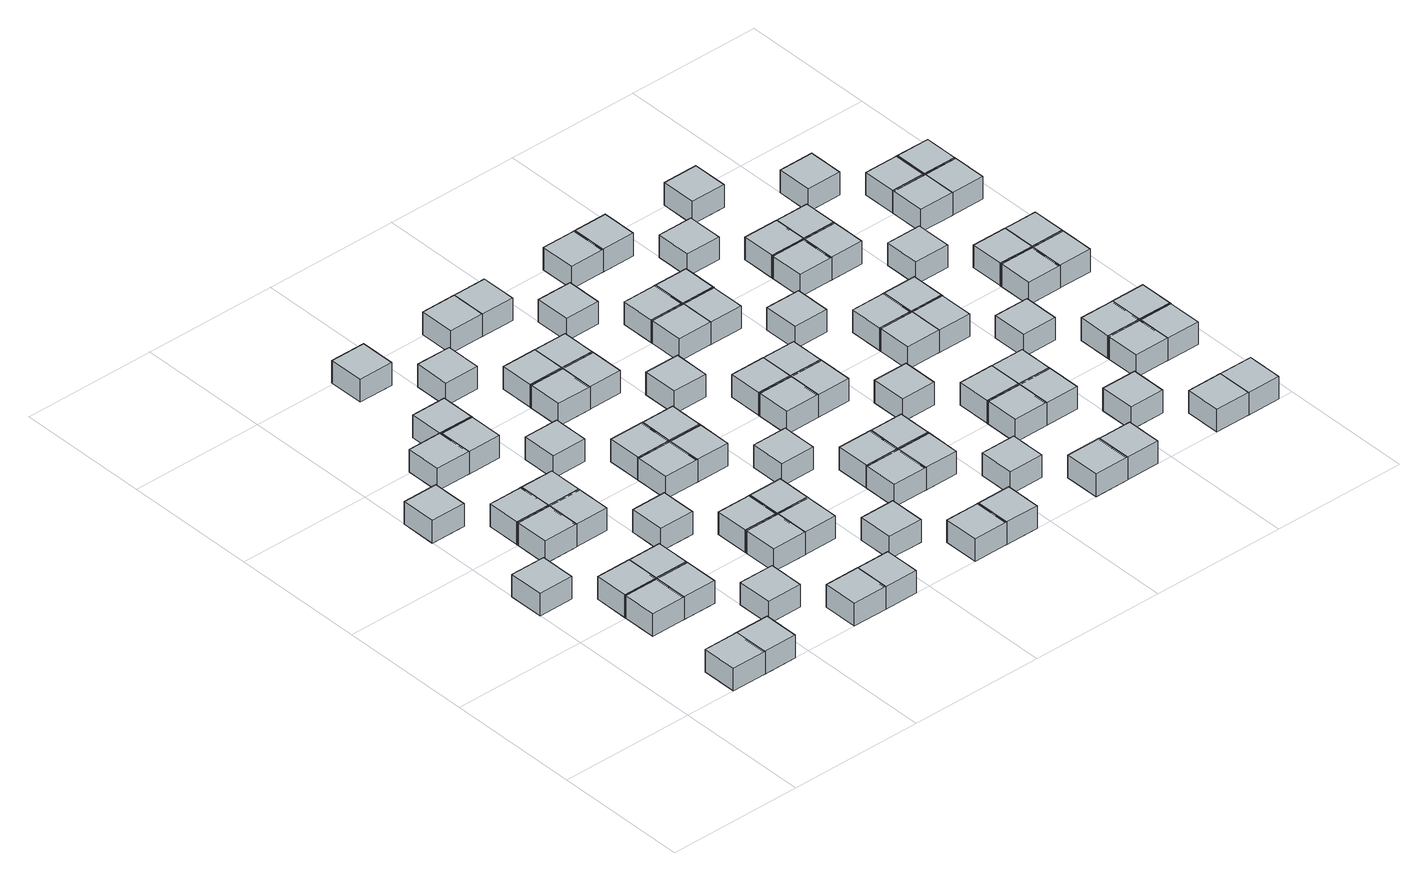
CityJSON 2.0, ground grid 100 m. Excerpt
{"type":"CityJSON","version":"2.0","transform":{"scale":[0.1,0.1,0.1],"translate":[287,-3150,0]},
"CityObjects":{
"object1":{"type":"GenericCityObject","geometry":[{"type":"Solid","lod":"1","boundaries":[[[[0,1,2,3]],[[4,5,1,0]],[[5,6,2,1]],[[6,7,3,2]],[[7,4,0,3]],[[7,6,5,4]]]]}]},
"object2":{"type":"GenericCityObject","geometry":[{"type":"Solid","lod":"1","boundaries":[[[[8,9,10,11]],[[12,13,9,8]],[[13,14,10,9]],[[14,15,11,10]],[[15,12,8,11]],[[15,14,13,12]]]]}]},
"object3":{"type":"GenericCityObject","geometry":[{"type":"Solid","lod":"1","boundaries":[[[[16,17,18,19]],[[20,21,17,16]],[[21,22,18,17]],[[22,23,19,18]],[[23,20,16,19]],[[23,22,21,20]]]]}]},
"object4":{"type":"GenericCityObject","geometry":[{"type":"Solid","lod":"1","boundaries":[[[[24,25,26,27]],[[28,29,25,24]],[[29,30,26,25]],[[30,31,27,26]],[[31,28,24,27]],[[31,30,29,28]]]]}]},
"object5":{"type":"GenericCityObject","geometry":[{"type":"Solid","lod":"1","boundaries":[[[[32,33,34,35]],[[36,37,33,32]],[[37,38,34,33]],[[38,39,35,34]],[[39,36,32,35]],[[39,38,37,36]]]]}]},
"object6":{"type":"GenericCityObject","geometry":[{"type":"Solid","lod":"1","boundaries":[[[[40,41,42,43]],[[44,45,41,40]],[[45,46,42,41]],[[46,47,43,42]],[[47,44,40,43]],[[47,46,45,44]]]]}]},
"object7":{"type":"GenericCityObject","geometry":[{"type":"Solid","lod":"1","boundaries":[[[[48,49,50,51]],[[52,53,49,48]],[[53,54,50,49]],[[54,55,51,50]],[[55,52,48,51]],[[55,54,53,52]]]]}]},
"object8":{"type":"GenericCityObject","geometry":[{"type":"Solid","lod":"1","boundaries":[[[[56,57,58,59]],[[60,61,57,56]],[[61,62,58,57]],[[62,63,59,58]],[[63,60,56,59]],[[63,62,61,60]]]]}]},
"object9":{"type":"GenericCityObject","geometry":[{"type":"Solid","lod":"1","boundaries":[[[[64,65,66,67]],[[68,69,65,64]],[[69,70,66,65]],[[70,71,67,66]],[[71,68,64,67]],[[71,70,69,68]]]]}]},
"object10":{"type":"GenericCityObject","geometry":[{"type":"Solid","lod":"1","boundaries":[[[[72,73,74,75]],[[76,77,73,72]],[[77,78,74,73]],[[78,79,75,74]],[[79,76,72,75]],[[79,78,77,76]]]]}]},
"object11":{"type":"GenericCityObject","geometry":[{"type":"Solid","lod":"1","boundaries":[[[[80,81,82,83]],[[84,85,81,80]],[[85,86,82,81]],[[86,87,83,82]],[[87,84,80,83]],[[87,86,85,84]]]]}]},
"object12":{"type":"GenericCityObject","geometry":[{"type":"Solid","lod":"1","boundaries":[[[[88,89,90,91]],[[92,93,89,88]],[[93,94,90,89]],[[94,95,91,90]],[[95,92,88,91]],[[95,94,93,92]]]]}]},
"object13":{"type":"GenericCityObject","geometry":[{"type":"Solid","lod":"1","boundaries":[[[[96,97,98,99]],[[100,101,97,96]],[[101,102,98,97]],[[102,103,99,98]],[[103,100,96,99]],[[103,102,101,100]]]]}]},
"object14":{"type":"GenericCityObject","geometry":[{"type":"Solid","lod":"1","boundaries":[[[[104,105,106,107]],[[108,109,105,104]],[[109,110,106,105]],[[110,111,107,106]],[[111,108,104,107]],[[111,110,109,108]]]]}]},
"object15":{"type":"GenericCityObject","geometry":[{"type":"Solid","lod":"1","boundaries":[[[[112,113,114,115]],[[116,117,113,112]],[[117,118,114,113]],[[118,119,115,114]],[[119,116,112,115]],[[119,118,117,116]]]]}]},
"object16":{"type":"GenericCityObject","geometry":[{"type":"Solid","lod":"1","boundaries":[[[[120,121,122,123]],[[124,125,121,120]],[[125,126,122,121]],[[126,127,123,122]],[[127,124,120,123]],[[127,126,125,124]]]]}]},
"object17":{"type":"GenericCityObject","geometry":[{"type":"Solid","lod":"1","boundaries":[[[[128,129,130,131]],[[132,133,129,128]],[[133,134,130,129]],[[134,135,131,130]],[[135,132,128,131]],[[135,134,133,132]]]]}]},
"object18":{"type":"GenericCityObject","geometry":[{"type":"Solid","lod":"1","boundaries":[[[[136,137,138,139]],[[140,141,137,136]],[[141,142,138,137]],[[142,143,139,138]],[[143,140,136,139]],[[143,142,141,140]]]]}]},
"object19":{"type":"GenericCityObject","geometry":[{"type":"Solid","lod":"1","boundaries":[[[[144,145,146,147]],[[148,149,145,144]],[[149,150,146,145]],[[150,151,147,146]],[[151,148,144,147]],[[151,150,149,148]]]]}]},
"object20":{"type":"GenericCityObject","geometry":[{"type":"Solid","lod":"1","boundaries":[[[[152,153,154,155]],[[156,157,153,152]],[[157,158,154,153]],[[158,159,155,154]],[[159,156,152,155]],[[159,158,157,156]]]]}]},
"object21":{"type":"GenericCityObject","geometry":[{"type":"Solid","lod":"1","boundaries":[[[[160,161,162,163]],[[164,165,161,160]],[[165,166,162,161]],[[166,167,163,162]],[[167,164,160,163]],[[167,166,165,164]]]]}]},
"object22":{"type":"GenericCityObject","geometry":[{"type":"Solid","lod":"1","boundaries":[[[[168,169,170,171]],[[172,173,169,168]],[[173,174,170,169]],[[174,175,171,170]],[[175,172,168,171]],[[175,174,173,172]]]]}]},
"object23":{"type":"GenericCityObject","geometry":[{"type":"Solid","lod":"1","boundaries":[[[[176,177,178,179]],[[180,181,177,176]],[[181,182,178,177]],[[182,183,179,178]],[[183,180,176,179]],[[183,182,181,180]]]]}]},
"object24":{"type":"GenericCityObject","geometry":[{"type":"Solid","lod":"1","boundaries":[[[[184,185,186,187]],[[188,189,185,184]],[[189,190,186,185]],[[190,191,187,186]],[[191,188,184,187]],[[191,190,189,188]]]]}]},
"object25":{"type":"GenericCityObject","geometry":[{"type":"Solid","lod":"1","boundaries":[[[[192,193,194,195]],[[196,197,193,192]],[[197,198,194,193]],[[198,199,195,194]],[[199,196,192,195]],[[199,198,197,196]]]]}]},
"object26":{"type":"GenericCityObject","geometry":[{"type":"Solid","lod":"1","boundaries":[[[[200,201,202,203]],[[204,205,201,200]],[[205,206,202,201]],[[206,207,203,202]],[[207,204,200,203]],[[207,206,205,204]]]]}]},
"object27":{"type":"GenericCityObject","geometry":[{"type":"Solid","lod":"1","boundaries":[[[[208,209,210,211]],[[212,213,209,208]],[[213,214,210,209]],[[214,215,211,210]],[[215,212,208,211]],[[215,214,213,212]]]]}]},
"object28":{"type":"GenericCityObject","geometry":[{"type":"Solid","lod":"1","boundaries":[[[[216,217,218,219]],[[220,221,217,216]],[[221,222,218,217]],[[222,223,219,218]],[[223,220,216,219]],[[223,222,221,220]]]]}]},
"object29":{"type":"GenericCityObject","geometry":[{"type":"Solid","lod":"1","boundaries":[[[[224,225,226,227]],[[228,229,225,224]],[[229,230,226,225]],[[230,231,227,226]],[[231,228,224,227]],[[231,230,229,228]]]]}]},
"object30":{"type":"GenericCityObject","geometry":[{"type":"Solid","lod":"1","boundaries":[[[[232,233,234,235]],[[236,237,233,232]],[[237,238,234,233]],[[238,239,235,234]],[[239,236,232,235]],[[239,238,237,236]]]]}]},
"object31":{"type":"GenericCityObject","geometry":[{"type":"Solid","lod":"1","boundaries":[[[[240,241,242,243]],[[244,245,241,240]],[[245,246,242,241]],[[246,247,243,242]],[[247,244,240,243]],[[247,246,245,244]]]]}]},
"object32":{"type":"GenericCityObject","geometry":[{"type":"Solid","lod":"1","boundaries":[[[[248,249,250,251]],[[252,253,249,248]],[[253,254,250,249]],[[254,255,251,250]],[[255,252,248,251]],[[255,254,253,252]]]]}]},
"object33":{"type":"GenericCityObject","geometry":[{"type":"Solid","lod":"1","boundaries":[[[[256,257,258,259]],[[260,261,257,256]],[[261,262,258,257]],[[262,263,259,258]],[[263,260,256,259]],[[263,262,261,260]]]]}]},
"object34":{"type":"GenericCityObject","geometry":[{"type":"Solid","lod":"1","boundaries":[[[[264,265,266,267]],[[268,269,265,264]],[[269,270,266,265]],[[270,271,267,266]],[[271,268,264,267]],[[271,270,269,268]]]]}]},
"object35":{"type":"GenericCityObject","geometry":[{"type":"Solid","lod":"1","boundaries":[[[[272,273,274,275]],[[276,277,273,272]],[[277,278,274,273]],[[278,279,275,274]],[[279,276,272,275]],[[279,278,277,276]]]]}]},
"object36":{"type":"GenericCityObject","geometry":[{"type":"Solid","lod":"1","boundaries":[[[[280,281,282,283]],[[284,285,281,280]],[[285,286,282,281]],[[286,287,283,282]],[[287,284,280,283]],[[287,286,285,284]]]]}]},
"object37":{"type":"GenericCityObject","geometry":[{"type":"Solid","lod":"1","boundaries":[[[[288,289,290,291]],[[292,293,289,288]],[[293,294,290,289]],[[294,295,291,290]],[[295,292,288,291]],[[295,294,293,292]]]]}]},
"object38":{"type":"GenericCityObject","geometry":[{"type":"Solid","lod":"1","boundaries":[[[[296,297,298,299]],[[300,301,297,296]],[[301,302,298,297]],[[302,303,299,298]],[[303,300,296,299]],[[303,302,301,300]]]]}]},
"object39":{"type":"GenericCityObject","geometry":[{"type":"Solid","lod":"1","boundaries":[[[[304,305,306,307]],[[308,309,305,304]],[[309,310,306,305]],[[310,311,307,306]],[[311,308,304,307]],[[311,310,309,308]]]]}]},
"object40":{"type":"GenericCityObject","geometry":[{"type":"Solid","lod":"1","boundaries":[[[[312,313,314,315]],[[316,317,313,312]],[[317,318,314,313]],[[318,319,315,314]],[[319,316,312,315]],[[319,318,317,316]]]]}]},
"object41":{"type":"GenericCityObject","geometry":[{"type":"Solid","lod":"1","boundaries":[[[[320,321,322,323]],[[324,325,321,320]],[[325,326,322,321]],[[326,327,323,322]],[[327,324,320,323]],[[327,326,325,324]]]]}]},
"object42":{"type":"GenericCityObject","geometry":[{"type":"Solid","lod":"1","boundaries":[[[[328,329,330,331]],[[332,333,329,328]],[[333,334,330,329]],[[334,335,331,330]],[[335,332,328,331]],[[335,334,333,332]]]]}]},
"object43":{"type":"GenericCityObject","geometry":[{"type":"Solid","lod":"1","boundaries":[[[[336,337,338,339]],[[340,341,337,336]],[[341,342,338,337]],[[342,343,339,338]],[[343,340,336,339]],[[343,342,341,340]]]]}]},
"object44":{"type":"GenericCityObject","geometry":[{"type":"Solid","lod":"1","boundaries":[[[[344,345,346,347]],[[348,349,345,344]],[[349,350,346,345]],[[350,351,347,346]],[[351,348,344,347]],[[351,350,349,348]]]]}]},
"object45":{"type":"GenericCityObject","geometry":[{"type":"Solid","lod":"1","boundaries":[[[[352,353,354,355]],[[356,357,353,352]],[[357,358,354,353]],[[358,359,355,354]],[[359,356,352,355]],[[359,358,357,356]]]]}]},
"object46":{"type":"GenericCityObject","geometry":[{"type":"Solid","lod":"1","boundaries":[[[[360,361,362,363]],[[364,365,361,360]],[[365,366,362,361]],[[366,367,363,362]],[[367,364,360,363]],[[367,366,365,364]]]]}]},
"object47":{"type":"GenericCityObject","geometry":[{"type":"Solid","lod":"1","boundaries":[[[[368,369,370,371]],[[372,373,369,368]],[[373,374,370,369]],[[374,375,371,370]],[[375,372,368,371]],[[375,374,373,372]]]]}]},
"object48":{"type":"GenericCityObject","geometry":[{"type":"Solid","lod":"1","boundaries":[[[[376,377,378,379]],[[380,381,377,376]],[[381,382,378,377]],[[382,383,379,378]],[[383,380,376,379]],[[383,382,381,380]]]]}]},
"object49":{"type":"GenericCityObject","geometry":[{"type":"Solid","lod":"1","boundaries":[[[[384,385,386,387]],[[388,389,385,384]],[[389,390,386,385]],[[390,391,387,386]],[[391,388,384,387]],[[391,390,389,388]]]]}]},
"object50":{"type":"GenericCityObject","geometry":[{"type":"Solid","lod":"1","boundaries":[[[[392,393,394,395]],[[396,397,393,392]],[[397,398,394,393]],[[398,399,395,394]],[[399,396,392,395]],[[399,398,397,396]]]]}]},
"object51":{"type":"GenericCityObject","geometry":[{"type":"Solid","lod":"1","boundaries":[[[[400,401,402,403]],[[404,405,401,400]],[[405,406,402,401]],[[406,407,403,402]],[[407,404,400,403]],[[407,406,405,404]]]]}]},
"object52":{"type":"GenericCityObject","geometry":[{"type":"Solid","lod":"1","boundaries":[[[[408,409,410,411]],[[412,413,409,408]],[[413,414,410,409]],[[414,415,411,410]],[[415,412,408,411]],[[415,414,413,412]]]]}]},
"object53":{"type":"GenericCityObject","geometry":[{"type":"Solid","lod":"1","boundaries":[[[[416,417,418,419]],[[420,421,417,416]],[[421,422,418,417]],[[422,423,419,418]],[[423,420,416,419]],[[423,422,421,420]]]]}]},
"object54":{"type":"GenericCityObject","geometry":[{"type":"Solid","lod":"1","boundaries":[[[[424,425,426,427]],[[428,429,425,424]],[[429,430,426,425]],[[430,431,427,426]],[[431,428,424,427]],[[431,430,429,428]]]]}]},
"object55":{"type":"GenericCityObject","geometry":[{"type":"Solid","lod":"1","boundaries":[[[[432,433,434,435]],[[436,437,433,432]],[[437,438,434,433]],[[438,439,435,434]],[[439,436,432,435]],[[439,438,437,436]]]]}]},
"object56":{"type":"GenericCityObject","geometry":[{"type":"Solid","lod":"1","boundaries":[[[[440,441,442,443]],[[444,445,441,440]],[[445,446,442,441]],[[446,447,443,442]],[[447,444,440,443]],[[447,446,445,444]]]]}]},
"object57":{"type":"GenericCityObject","geometry":[{"type":"Solid","lod":"1","boundaries":[[[[448,449,450,451]],[[452,453,449,448]],[[453,454,450,449]],[[454,455,451,450]],[[455,452,448,451]],[[455,454,453,452]]]]}]},
"object58":{"type":"GenericCityObject","geometry":[{"type":"Solid","lod":"1","boundaries":[[[[456,457,458,459]],[[460,461,457,456]],[[461,462,458,457]],[[462,463,459,458]],[[463,460,456,459]],[[463,462,461,460]]]]}]},
"object59":{"type":"GenericCityObject","geometry":[{"type":"Solid","lod":"1","boundaries":[[[[464,465,466,467]],[[468,469,465,464]],[[469,470,466,465]],[[470,471,467,466]],[[471,468,464,467]],[[471,470,469,468]]]]}]},
"object60":{"type":"GenericCityObject","geometry":[{"type":"Solid","lod":"1","boundaries":[[[[472,473,474,475]],[[476,477,473,472]],[[477,478,474,473]],[[478,479,475,474]],[[479,476,472,475]],[[479,478,477,476]]]]}]},
"object61":{"type":"GenericCityObject","geometry":[{"type":"Solid","lod":"1","boundaries":[[[[480,481,482,483]],[[484,485,481,480]],[[485,486,482,481]],[[486,487,483,482]],[[487,484,480,483]],[[487,486,485,484]]]]}]},
"object62":{"type":"GenericCityObject","geometry":[{"type":"Solid","lod":"1","boundaries":[[[[488,489,490,491]],[[492,493,489,488]],[[493,494,490,489]],[[494,495,491,490]],[[495,492,488,491]],[[495,494,493,492]]]]}]},
"object63":{"type":"GenericCityObject","geometry":[{"type":"Solid","lod":"1","boundaries":[[[[496,497,498,499]],[[500,501,497,496]],[[501,502,498,497]],[[502,503,499,498]],[[503,500,496,499]],[[503,502,501,500]]]]}]},
"object64":{"type":"GenericCityObject","geometry":[{"type":"Solid","lod":"1","boundaries":[[[[504,505,506,507]],[[508,509,505,504]],[[509,510,506,505]],[[510,511,507,506]],[[511,508,504,507]],[[511,510,509,508]]]]}]},
"object65":{"type":"GenericCityObject","geometry":[{"type":"Solid","lod":"1","boundaries":[[[[512,513,514,515]],[[516,517,513,512]],[[517,518,514,513]],[[518,519,515,514]],[[519,516,512,515]],[[519,518,517,516]]]]}]},
"object66":{"type":"GenericCityObject","geometry":[{"type":"Solid","lod":"1","boundaries":[[[[520,521,522,523]],[[524,525,521,520]],[[525,526,522,521]],[[526,527,523,522]],[[527,524,520,523]],[[527,526,525,524]]]]}]},
"object67":{"type":"GenericCityObject","geometry":[{"type":"Solid","lod":"1","boundaries":[[[[528,529,530,531]],[[532,533,529,528]],[[533,534,530,529]],[[534,535,531,530]],[[535,532,528,531]],[[535,534,533,532]]]]}]},
"object68":{"type":"GenericCityObject","geometry":[{"type":"Solid","lod":"1","boundaries":[[[[536,537,538,539]],[[540,541,537,536]],[[541,542,538,537]],[[542,543,539,538]],[[543,540,536,539]],[[543,542,541,540]]]]}]},
"object69":{"type":"GenericCityObject","geometry":[{"type":"Solid","lod":"1","boundaries":[[[[544,545,546,547]],[[548,549,545,544]],[[549,550,546,545]],[[550,551,547,546]],[[551,548,544,547]],[[551,550,549,548]]]]}]},
"object70":{"type":"GenericCityObject","geometry":[{"type":"Solid","lod":"1","boundaries":[[[[552,553,554,555]],[[556,557,553,552]],[[557,558,554,553]],[[558,559,555,554]],[[559,556,552,555]],[[559,558,557,556]]]]}]},
"object71":{"type":"GenericCityObject","geometry":[{"type":"Solid","lod":"1","boundaries":[[[[560,561,562,563]],[[564,565,561,560]],[[565,566,562,561]],[[566,567,563,562]],[[567,564,560,563]],[[567,566,565,564]]]]}]},
"object72":{"type":"GenericCityObject","geometry":[{"type":"Solid","lod":"1","boundaries":[[[[568,569,570,571]],[[572,573,569,568]],[[573,574,570,569]],[[574,575,571,570]],[[575,572,568,571]],[[575,574,573,572]]]]}]},
"object73":{"type":"GenericCityObject","geometry":[{"type":"Solid","lod":"1","boundaries":[[[[576,577,578,579]],[[580,581,577,576]],[[581,582,578,577]],[[582,583,579,578]],[[583,580,576,579]],[[583,582,581,580]]]]}]},
"object74":{"type":"GenericCityObject","geometry":[{"type":"Solid","lod":"1","boundaries":[[[[584,585,586,587]],[[588,589,585,584]],[[589,590,586,585]],[[590,591,587,586]],[[591,588,584,587]],[[591,590,589,588]]]]}]},
"object75":{"type":"GenericCityObject","geometry":[{"type":"Solid","lod":"1","boundaries":[[[[592,593,594,595]],[[596,597,593,592]],[[597,598,594,593]],[[598,599,595,594]],[[599,596,592,595]],[[599,598,597,596]]]]}]},
"object76":{"type":"GenericCityObject","geometry":[{"type":"Solid","lod":"1","boundaries":[[[[600,601,602,603]],[[604,605,601,600]],[[605,606,602,601]],[[606,607,603,602]],[[607,604,600,603]],[[607,606,605,604]]]]}]},
"object77":{"type":"GenericCityObject","geometry":[{"type":"Solid","lod":"1","boundaries":[[[[608,609,610,611]],[[612,613,609,608]],[[613,614,610,609]],[[614,615,611,610]],[[615,612,608,611]],[[615,614,613,612]]]]}]},
"object78":{"type":"GenericCityObject","geometry":[{"type":"Solid","lod":"1","boundaries":[[[[616,617,618,619]],[[620,621,617,616]],[[621,622,618,617]],[[622,623,619,618]],[[623,620,616,619]],[[623,622,621,620]]]]}]},
"object79":{"type":"GenericCityObject","geometry":[{"type":"Solid","lod":"1","boundaries":[[[[624,625,626,627]],[[628,629,625,624]],[[629,630,626,625]],[[630,631,627,626]],[[631,628,624,627]],[[631,630,629,628]]]]}]},
"object80":{"type":"GenericCityObject","geometry":[{"type":"Solid","lod":"1","boundaries":[[[[632,633,634,635]],[[636,637,633,632]],[[637,638,634,633]],[[638,639,635,634]],[[639,636,632,635]],[[639,638,637,636]]]]}]},
"object81":{"type":"GenericCityObject","geometry":[{"type":"Solid","lod":"1","boundaries":[[[[640,641,642,643]],[[644,645,641,640]],[[645,646,642,641]],[[646,647,643,642]],[[647,644,640,643]],[[647,646,645,644]]]]}]},
"object82":{"type":"GenericCityObject","geometry":[{"type":"Solid","lod":"1","boundaries":[[[[648,649,650,651]],[[652,653,649,648]],[[653,654,650,649]],[[654,655,651,650]],[[655,652,648,651]],[[655,654,653,652]]]]}]},
"object83":{"type":"GenericCityObject","geometry":[{"type":"Solid","lod":"1","boundaries":[[[[656,657,658,659]],[[660,661,657,656]],[[661,662,658,657]],[[662,663,659,658]],[[663,660,656,659]],[[663,662,661,660]]]]}]},
"object84":{"type":"GenericCityObject","geometry":[{"type":"Solid","lod":"1","boundaries":[[[[664,665,666,667]],[[668,669,665,664]],[[669,670,666,665]],[[670,671,667,666]],[[671,668,664,667]],[[671,670,669,668]]]]}]},
"object85":{"type":"GenericCityObject","geometry":[{"type":"Solid","lod":"1","boundaries":[[[[672,673,674,675]],[[676,677,673,672]],[[677,678,674,673]],[[678,679,675,674]],[[679,676,672,675]],[[679,678,677,676]]]]}]},
"object86":{"type":"GenericCityObject","geometry":[{"type":"Solid","lod":"1","boundaries":[[[[680,681,682,683]],[[684,685,681,680]],[[685,686,682,681]],[[686,687,683,682]],[[687,684,680,683]],[[687,686,685,684]]]]}]},
"object87":{"type":"GenericCityObject","geometry":[{"type":"Solid","lod":"1","boundaries":[[[[688,689,690,691]],[[692,693,689,688]],[[693,694,690,689]],[[694,695,691,690]],[[695,692,688,691]],[[695,694,693,692]]]]}]},
"object88":{"type":"GenericCityObject","geometry":[{"type":"Solid","lod":"1","boundaries":[[[[696,697,698,699]],[[700,701,697,696]],[[701,702,698,697]],[[702,703,699,698]],[[703,700,696,699]],[[703,702,701,700]]]]}]},
"object89":{"type":"GenericCityObject","geometry":[{"type":"Solid","lod":"1","boundaries":[[[[704,705,706,707]],[[708,709,705,704]],[[709,710,706,705]],[[710,711,707,706]],[[711,708,704,707]],[[711,710,709,708]]]]}]},
"object90":{"type":"GenericCityObject","geometry":[{"type":"Solid","lod":"1","boundaries":[[[[712,713,714,715]],[[716,717,713,712]],[[717,718,714,713]],[[718,719,715,714]],[[719,716,712,715]],[[719,718,717,716]]]]}]},
"object91":{"type":"GenericCityObject","geometry":[{"type":"Solid","lod":"1","boundaries":[[[[720,721,722,723]],[[724,725,721,720]],[[725,726,722,721]],[[726,727,723,722]],[[727,724,720,723]],[[727,726,725,724]]]]}]},
"object92":{"type":"GenericCityObject","geometry":[{"type":"Solid","lod":"1","boundaries":[[[[728,729,730,731]],[[732,733,729,728]],[[733,734,730,729]],[[734,735,731,730]],[[735,732,728,731]],[[735,734,733,732]]]]}]},
"object93":{"type":"GenericCityObject","geometry":[{"type":"Solid","lod":"1","boundaries":[[[[736,737,738,739]],[[740,741,737,736]],[[741,742,738,737]],[[742,743,739,738]],[[743,740,736,739]],[[743,742,741,740]]]]}]}
},
"vertices":[
[380,0,0],[642,0,0],[642,262,0],[380,262,0],[380,0,175],[642,0,175],[642,262,175],[380,262,175],
[0,1370,0],[262,1370,0],[262,1632,0],[0,1632,0],[0,1370,175],[262,1370,175],[262,1632,175],[0,1632,175],
[380,750,0],[642,750,0],[642,1012,0],[380,1012,0],[380,750,175],[642,750,175],[642,1012,175],[380,1012,175],
[630,0,0],[892,0,0],[892,262,0],[630,262,0],[630,0,175],[892,0,175],[892,262,175],[630,262,175],
[380,1000,0],[642,1000,0],[642,1262,0],[380,1262,0],[380,1000,175],[642,1000,175],[642,1262,175],[380,1262,175],
[0,2370,0],[262,2370,0],[262,2632,0],[0,2632,0],[0,2370,175],[262,2370,175],[262,2632,175],[0,2632,175],
[630,750,0],[892,750,0],[892,1012,0],[630,1012,0],[630,750,175],[892,750,175],[892,1012,175],[630,1012,175],
[380,1750,0],[642,1750,0],[642,2012,0],[380,2012,0],[380,1750,175],[642,1750,175],[642,2012,175],[380,2012,175],
[630,1000,0],[892,1000,0],[892,1262,0],[630,1262,0],[630,1000,175],[892,1000,175],[892,1262,175],[630,1262,175],
[380,2000,0],[642,2000,0],[642,2262,0],[380,2262,0],[380,2000,175],[642,2000,175],[642,2262,175],[380,2262,175],
[1000,370,0],[1262,370,0],[1262,632,0],[1000,632,0],[1000,370,175],[1262,370,175],[1262,632,175],[1000,632,175],
[630,1750,0],[892,1750,0],[892,2012,0],[630,2012,0],[630,1750,175],[892,1750,175],[892,2012,175],[630,2012,175],
[380,2750,0],[642,2750,0],[642,3012,0],[380,3012,0],[380,2750,175],[642,2750,175],[642,3012,175],[380,3012,175],
[630,2000,0],[892,2000,0],[892,2262,0],[630,2262,0],[630,2000,175],[892,2000,175],[892,2262,175],[630,2262,175],
[1380,0,0],[1642,0,0],[1642,262,0],[1380,262,0],[1380,0,175],[1642,0,175],[1642,262,175],[1380,262,175],
[1000,1370,0],[1262,1370,0],[1262,1632,0],[1000,1632,0],[1000,1370,175],[1262,1370,175],[1262,1632,175],[1000,1632,175],
[630,2750,0],[892,2750,0],[892,3012,0],[630,3012,0],[630,2750,175],[892,2750,175],[892,3012,175],[630,3012,175],
[630,3000,0],[892,3000,0],[892,3262,0],[630,3262,0],[630,3000,175],[892,3000,175],[892,3262,175],[630,3262,175],
[1380,750,0],[1642,750,0],[1642,1012,0],[1380,1012,0],[1380,750,175],[1642,750,175],[1642,1012,175],[1380,1012,175],
[1630,0,0],[1892,0,0],[1892,262,0],[1630,262,0],[1630,0,175],[1892,0,175],[1892,262,175],[1630,262,175],
[1380,1000,0],[1642,1000,0],[1642,1262,0],[1380,1262,0],[1380,1000,175],[1642,1000,175],[1642,1262,175],[1380,1262,175],
[1000,2370,0],[1262,2370,0],[1262,2632,0],[1000,2632,0],[1000,2370,175],[1262,2370,175],[1262,2632,175],[1000,2632,175],
[630,3750,0],[892,3750,0],[892,4012,0],[630,4012,0],[630,3750,175],[892,3750,175],[892,4012,175],[630,4012,175],
[1630,750,0],[1892,750,0],[1892,1012,0],[1630,1012,0],[1630,750,175],[1892,750,175],[1892,1012,175],[1630,1012,175],
[1380,1750,0],[1642,1750,0],[1642,2012,0],[1380,2012,0],[1380,1750,175],[1642,1750,175],[1642,2012,175],[1380,2012,175],
[1630,1000,0],[1892,1000,0],[1892,1262,0],[1630,1262,0],[1630,1000,175],[1892,1000,175],[1892,1262,175],[1630,1262,175],
[1380,2000,0],[1642,2000,0],[1642,2262,0],[1380,2262,0],[1380,2000,175],[1642,2000,175],[1642,2262,175],[1380,2262,175],
[1000,3370,0],[1262,3370,0],[1262,3632,0],[1000,3632,0],[1000,3370,175],[1262,3370,175],[1262,3632,175],[1000,3632,175],
[2000,370,0],[2262,370,0],[2262,632,0],[2000,632,0],[2000,370,175],[2262,370,175],[2262,632,175],[2000,632,175],
[1630,1750,0],[1892,1750,0],[1892,2012,0],[1630,2012,0],[1630,1750,175],[1892,1750,175],[1892,2012,175],[1630,2012,175],
[1380,2750,0],[1642,2750,0],[1642,3012,0],[1380,3012,0],[1380,2750,175],[1642,2750,175],[1642,3012,175],[1380,3012,175],
[1630,2000,0],[1892,2000,0],[1892,2262,0],[1630,2262,0],[1630,2000,175],[1892,2000,175],[1892,2262,175],[1630,2262,175],
[1380,3000,0],[1642,3000,0],[1642,3262,0],[1380,3262,0],[1380,3000,175],[1642,3000,175],[1642,3262,175],[1380,3262,175],
[2380,0,0],[2642,0,0],[2642,262,0],[2380,262,0],[2380,0,175],[2642,0,175],[2642,262,175],[2380,262,175],
[2000,1370,0],[2262,1370,0],[2262,1632,0],[2000,1632,0],[2000,1370,175],[2262,1370,175],[2262,1632,175],[2000,1632,175],
[1630,2750,0],[1892,2750,0],[1892,3012,0],[1630,3012,0],[1630,2750,175],[1892,2750,175],[1892,3012,175],[1630,3012,175],
[1380,3750,0],[1642,3750,0],[1642,4012,0],[1380,4012,0],[1380,3750,175],[1642,3750,175],[1642,4012,175],[1380,4012,175],
[1630,3000,0],[1892,3000,0],[1892,3262,0],[1630,3262,0],[1630,3000,175],[1892,3000,175],[1892,3262,175],[1630,3262,175],
[2380,750,0],[2642,750,0],[2642,1012,0],[2380,1012,0],[2380,750,175],[2642,750,175],[2642,1012,175],[2380,1012,175],
[2630,0,0],[2892,0,0],[2892,262,0],[2630,262,0],[2630,0,175],[2892,0,175],[2892,262,175],[2630,262,175],
[2380,1000,0],[2642,1000,0],[2642,1262,0],[2380,1262,0],[2380,1000,175],[2642,1000,175],[2642,1262,175],[2380,1262,175],
[2000,2370,0],[2262,2370,0],[2262,2632,0],[2000,2632,0],[2000,2370,175],[2262,2370,175],[2262,2632,175],[2000,2632,175],
[1630,3750,0],[1892,3750,0],[1892,4012,0],[1630,4012,0],[1630,3750,175],[1892,3750,175],[1892,4012,175],[1630,4012,175],
[2630,750,0],[2892,750,0],[2892,1012,0],[2630,1012,0],[2630,750,175],[2892,750,175],[2892,1012,175],[2630,1012,175],
[2380,1750,0],[2642,1750,0],[2642,2012,0],[2380,2012,0],[2380,1750,175],[2642,1750,175],[2642,2012,175],[2380,2012,175],
[2630,1000,0],[2892,1000,0],[2892,1262,0],[2630,1262,0],[2630,1000,175],[2892,1000,175],[2892,1262,175],[2630,1262,175],
[2380,2000,0],[2642,2000,0],[2642,2262,0],[2380,2262,0],[2380,2000,175],[2642,2000,175],[2642,2262,175],[2380,2262,175],
[2000,3370,0],[2262,3370,0],[2262,3632,0],[2000,3632,0],[2000,3370,175],[2262,3370,175],[2262,3632,175],[2000,3632,175],
[3000,370,0],[3262,370,0],[3262,632,0],[3000,632,0],[3000,370,175],[3262,370,175],[3262,632,175],[3000,632,175],
[2630,1750,0],[2892,1750,0],[2892,2012,0],[2630,2012,0],[2630,1750,175],[2892,1750,175],[2892,2012,175],[2630,2012,175],
[2380,2750,0],[2642,2750,0],[2642,3012,0],[2380,3012,0],[2380,2750,175],[2642,2750,175],[2642,3012,175],[2380,3012,175],
[2630,2000,0],[2892,2000,0],[2892,2262,0],[2630,2262,0],[2630,2000,175],[2892,2000,175],[2892,2262,175],[2630,2262,175],
[2380,3000,0],[2642,3000,0],[2642,3262,0],[2380,3262,0],[2380,3000,175],[2642,3000,175],[2642,3262,175],[2380,3262,175],
[3380,0,0],[3642,0,0],[3642,262,0],[3380,262,0],[3380,0,175],[3642,0,175],[3642,262,175],[3380,262,175],
[3000,1370,0],[3262,1370,0],[3262,1632,0],[3000,1632,0],[3000,1370,175],[3262,1370,175],[3262,1632,175],[3000,1632,175],
[2630,2750,0],[2892,2750,0],[2892,3012,0],[2630,3012,0],[2630,2750,175],[2892,2750,175],[2892,3012,175],[2630,3012,175],
[2380,3750,0],[2642,3750,0],[2642,4012,0],[2380,4012,0],[2380,3750,175],[2642,3750,175],[2642,4012,175],[2380,4012,175],
[2630,3000,0],[2892,3000,0],[2892,3262,0],[2630,3262,0],[2630,3000,175],[2892,3000,175],[2892,3262,175],[2630,3262,175],
[3380,750,0],[3642,750,0],[3642,1012,0],[3380,1012,0],[3380,750,175],[3642,750,175],[3642,1012,175],[3380,1012,175],
[3630,0,0],[3892,0,0],[3892,262,0],[3630,262,0],[3630,0,175],[3892,0,175],[3892,262,175],[3630,262,175],
[3380,1000,0],[3642,1000,0],[3642,1262,0],[3380,1262,0],[3380,1000,175],[3642,1000,175],[3642,1262,175],[3380,1262,175],
[3000,2370,0],[3262,2370,0],[3262,2632,0],[3000,2632,0],[3000,2370,175],[3262,2370,175],[3262,2632,175],[3000,2632,175],
[2630,3750,0],[2892,3750,0],[2892,4012,0],[2630,4012,0],[2630,3750,175],[2892,3750,175],[2892,4012,175],[2630,4012,175],
[3630,750,0],[3892,750,0],[3892,1012,0],[3630,1012,0],[3630,750,175],[3892,750,175],[3892,1012,175],[3630,1012,175],
[3380,1750,0],[3642,1750,0],[3642,2012,0],[3380,2012,0],[3380,1750,175],[3642,1750,175],[3642,2012,175],[3380,2012,175],
[3630,1000,0],[3892,1000,0],[3892,1262,0],[3630,1262,0],[3630,1000,175],[3892,1000,175],[3892,1262,175],[3630,1262,175],
[3380,2000,0],[3642,2000,0],[3642,2262,0],[3380,2262,0],[3380,2000,175],[3642,2000,175],[3642,2262,175],[3380,2262,175],
[3000,3370,0],[3262,3370,0],[3262,3632,0],[3000,3632,0],[3000,3370,175],[3262,3370,175],[3262,3632,175],[3000,3632,175],
[4000,370,0],[4262,370,0],[4262,632,0],[4000,632,0],[4000,370,175],[4262,370,175],[4262,632,175],[4000,632,175],
[3630,1750,0],[3892,1750,0],[3892,2012,0],[3630,2012,0],[3630,1750,175],[3892,1750,175],[3892,2012,175],[3630,2012,175],
[3380,2750,0],[3642,2750,0],[3642,3012,0],[3380,3012,0],[3380,2750,175],[3642,2750,175],[3642,3012,175],[3380,3012,175],
[3630,2000,0],[3892,2000,0],[3892,2262,0],[3630,2262,0],[3630,2000,175],[3892,2000,175],[3892,2262,175],[3630,2262,175],
[3380,3000,0],[3642,3000,0],[3642,3262,0],[3380,3262,0],[3380,3000,175],[3642,3000,175],[3642,3262,175],[3380,3262,175],
[4380,0,0],[4642,0,0],[4642,262,0],[4380,262,0],[4380,0,175],[4642,0,175],[4642,262,175],[4380,262,175],
[4000,1370,0],[4262,1370,0],[4262,1632,0],[4000,1632,0],[4000,1370,175],[4262,1370,175],[4262,1632,175],[4000,1632,175],
[3630,2750,0],[3892,2750,0],[3892,3012,0],[3630,3012,0],[3630,2750,175],[3892,2750,175],[3892,3012,175],[3630,3012,175],
[3380,3750,0],[3642,3750,0],[3642,4012,0],[3380,4012,0],[3380,3750,175],[3642,3750,175],[3642,4012,175],[3380,4012,175],
[3630,3000,0],[3892,3000,0],[3892,3262,0],[3630,3262,0],[3630,3000,175],[3892,3000,175],[3892,3262,175],[3630,3262,175],
[4380,750,0],[4642,750,0],[4642,1012,0],[4380,1012,0],[4380,750,175],[4642,750,175],[4642,1012,175],[4380,1012,175],
[4630,0,0],[4892,0,0],[4892,262,0],[4630,262,0],[4630,0,175],[4892,0,175],[4892,262,175],[4630,262,175],
[4380,1000,0],[4642,1000,0],[4642,1262,0],[4380,1262,0],[4380,1000,175],[4642,1000,175],[4642,1262,175],[4380,1262,175],
[4000,2370,0],[4262,2370,0],[4262,2632,0],[4000,2632,0],[4000,2370,175],[4262,2370,175],[4262,2632,175],[4000,2632,175],
[4630,750,0],[4892,750,0],[4892,1012,0],[4630,1012,0],[4630,750,175],[4892,750,175],[4892,1012,175],[4630,1012,175],
[4380,1750,0],[4642,1750,0],[4642,2012,0],[4380,2012,0],[4380,1750,175],[4642,1750,175],[4642,2012,175],[4380,2012,175],
[4630,1000,0],[4892,1000,0],[4892,1262,0],[4630,1262,0],[4630,1000,175],[4892,1000,175],[4892,1262,175],[4630,1262,175],
[4380,2000,0],[4642,2000,0],[4642,2262,0],[4380,2262,0],[4380,2000,175],[4642,2000,175],[4642,2262,175],[4380,2262,175],
[4000,3370,0],[4262,3370,0],[4262,3632,0],[4000,3632,0],[4000,3370,175],[4262,3370,175],[4262,3632,175],[4000,3632,175],
[4630,1750,0],[4892,1750,0],[4892,2012,0],[4630,2012,0],[4630,1750,175],[4892,1750,175],[4892,2012,175],[4630,2012,175],
[4380,2750,0],[4642,2750,0],[4642,3012,0],[4380,3012,0],[4380,2750,175],[4642,2750,175],[4642,3012,175],[4380,3012,175],
[4630,2000,0],[4892,2000,0],[4892,2262,0],[4630,2262,0],[4630,2000,175],[4892,2000,175],[4892,2262,175],[4630,2262,175],
[4380,3000,0],[4642,3000,0],[4642,3262,0],[4380,3262,0],[4380,3000,175],[4642,3000,175],[4642,3262,175],[4380,3262,175],
[4630,2750,0],[4892,2750,0],[4892,3012,0],[4630,3012,0],[4630,2750,175],[4892,2750,175],[4892,3012,175],[4630,3012,175],
[4630,3000,0],[4892,3000,0],[4892,3262,0],[4630,3262,0],[4630,3000,175],[4892,3000,175],[4892,3262,175],[4630,3262,175]
]}
